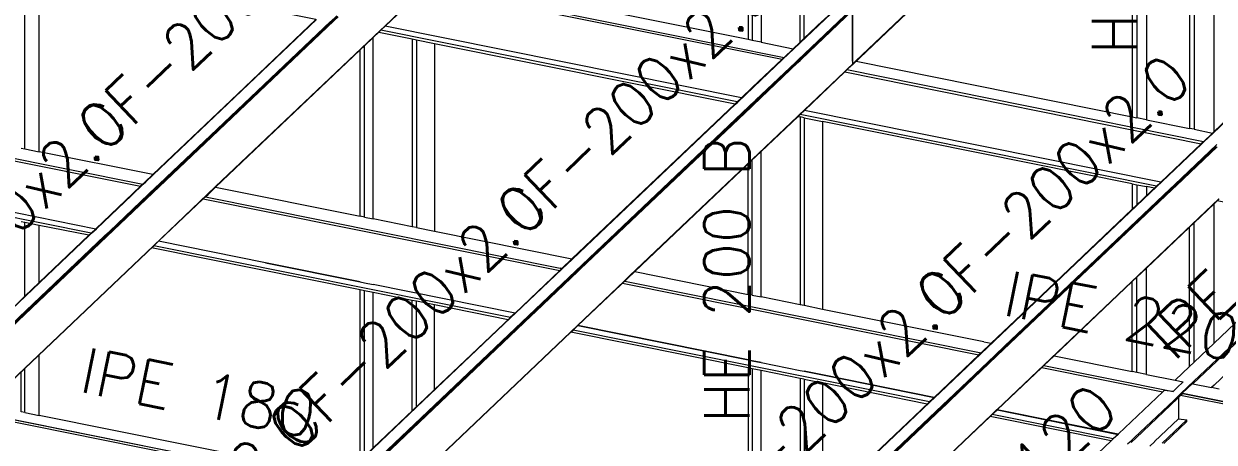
# Model space of a CAD drawing. Header units: millimetres. Extents: x 0 to 42, y 0 to 29.7.
# Drawn here: x 20.135 to 24.166, y 17.373 to 18.792 of the extents above; entities that cross this region are included whole.
import ezdxf
from ezdxf.enums import TextEntityAlignment as Align

# ---------------------------------------------------------------- set-up
doc = ezdxf.new("R2010")
doc.units = ezdxf.units.MM
doc.layers.add('BARRAS_DE_ACERO', color=7, linetype='Continuous', lineweight=9)
doc.layers.add('REFERENCIA_DE_LAS_BARRAS', color=2, linetype='Continuous', lineweight=9)
doc.styles.add('CYPETXT', font='romans__.ttf', dxfattribs={"height": 0.2})

msp = doc.modelspace()

# ---------------------------------------------------------------- linework, layer by layer
at = {"layer": 'BARRAS_DE_ACERO'}
for p, q in [((22.60171, 19.94885), (22.60171, 18.7352)), ((22.63123, 19.9429), (22.63123, 18.72925)), ((22.76339, 18.72903), (22.76339, 19.91628)), ((24.08219, 19.65065), (24.08219, 18.43701)), ((24.0974, 19.64759), (24.0974, 18.43395)), ((24.16539, 18.42664), (24.16539, 19.6339)), ((23.90339, 19.55826), (23.90339, 18.47302)), ((20.18762, 18.35783), (20.18762, 18.99466)), ((22.58745, 18.73807), (21.53355, 18.95035)), ((21.50401, 18.92371), (21.35715, 18.78404)), ((21.49585, 18.91424), (22.70256, 18.67118)), ((21.50288, 18.92093), (22.7096, 18.67787)), ((21.35862, 18.78374), (21.46434, 18.88427)), ((22.70303, 18.67109), (22.88689, 18.84595)), ((22.88852, 18.84611), (22.74217, 18.7069)), ((22.94131, 18.83653), (22.79405, 18.69646)), ((22.94131, 18.83616), (22.94131, 18.65526)), ((22.94133, 18.66533), (22.94133, 18.83606)), ((20.57222, 18.28037), (21.1248, 18.8059)), ((20.57344, 18.28012), (21.12602, 18.80565)), ((21.19543, 18.81862), (20.61948, 18.27085)), ((20.76675, 18.41297), (21.17313, 18.79946)), ((21.19779, 18.81612), (20.77096, 18.41017)), ((21.34256, 18.77016), (21.35715, 18.78404)), ((21.3437, 18.76994), (21.35827, 18.7838)), ((21.35861, 18.78373), (21.34404, 18.76987)), ((21.35828, 18.78381), (21.35827, 18.7838)), ((21.35861, 18.78373), (21.35862, 18.78374)), ((22.56535, 18.54069), (21.35862, 18.78374)), ((22.83946, 18.80137), (22.77766, 18.7426)), ((21.34256, 18.77016), (20.78357, 18.23852)), ((20.78422, 18.23784), (21.3179, 18.74541)), ((21.34369, 18.76993), (21.3179, 18.74541)), ((21.3179, 18.745), (21.33698, 18.76315)), ((21.34403, 18.76986), (21.33698, 18.76315)), ((21.33698, 18.76315), (21.45007, 18.74037)), ((21.34369, 18.76993), (21.3437, 18.76994)), ((21.34404, 18.76987), (21.34403, 18.76986)), ((22.55075, 18.52681), (21.34404, 18.76987)), ((22.77766, 18.7426), (22.76339, 18.72903)), ((21.27413, 18.70337), (21.28839, 18.71693)), ((21.28839, 18.13611), (21.28839, 18.71693)), ((21.45007, 18.74037), (21.46434, 18.7375)), ((21.46434, 18.7375), (21.52614, 18.72505)), ((21.46434, 18.7375), (21.46434, 18.10068)), ((21.52614, 18.72505), (22.54371, 18.5201)), ((22.60171, 18.7352), (22.58745, 18.73807)), ((22.63123, 18.72925), (22.60171, 18.7352)), ((22.63123, 18.72925), (22.74048, 18.70724)), ((22.70425, 18.67084), (22.74217, 18.7069)), ((22.74048, 18.70724), (22.7096, 18.67787)), ((22.74048, 18.70724), (22.76339, 18.72903)), ((22.56583, 18.54059), (22.70303, 18.67109)), ((22.61302, 18.53309), (22.74849, 18.66193)), ((22.75028, 18.66157), (22.61395, 18.53191)), ((22.75233, 18.66116), (22.61513, 18.53067)), ((22.61718, 18.53026), (22.75438, 18.66075)), ((22.63071, 18.6009), (22.70425, 18.67084)), ((22.74849, 18.66193), (22.75553, 18.66862)), ((22.75438, 18.66075), (22.7923, 18.69681)), ((22.79405, 18.69646), (22.76317, 18.66709)), ((22.95291, 18.66447), (22.94062, 18.65278)), ((22.94133, 18.66533), (22.94133, 18.65536)), ((22.95125, 18.6648), (22.94133, 18.65536)), ((22.91373, 18.62865), (22.777, 18.49862)), ((22.91485, 18.62842), (22.77764, 18.49793)), ((22.92189, 18.63512), (22.91485, 18.62842)), ((22.92225, 18.63505), (22.9152, 18.62835)), ((22.9152, 18.62835), (24.12191, 18.38529)), ((22.94098, 18.65328), (22.92189, 18.63512)), ((22.94005, 18.65198), (22.92225, 18.63505)), ((24.12897, 18.392), (22.92225, 18.63505)), ((22.94124, 18.65481), (22.93996, 18.65359)), ((22.94005, 18.65198), (22.94062, 18.65278)), ((22.94062, 18.65278), (22.94098, 18.65328)), ((22.94098, 18.65328), (22.94106, 18.65365)), ((22.94271, 18.65522), (22.94106, 18.65365)), ((22.94106, 18.65365), (22.9413, 18.65483)), ((22.94131, 18.65488), (22.94124, 18.65481)), ((22.94131, 18.65488), (22.9413, 18.65483)), ((22.94133, 18.65536), (22.94131, 18.65526)), ((22.94131, 18.65526), (22.94131, 18.65488)), ((22.63071, 18.6009), (22.55244, 18.52647)), ((22.56534, 18.54068), (22.55075, 18.52681)), ((22.56583, 18.54059), (22.55123, 18.52671)), ((22.56534, 18.54068), (22.56535, 18.54069)), ((22.60171, 18.57526), (22.56535, 18.54069)), ((24.30625, 18.56007), (24.16031, 18.42128)), ((24.16154, 18.42103), (24.30789, 18.56023)), ((24.30486, 18.55928), (24.16539, 18.42664)), ((22.54371, 18.5201), (21.99115, 17.99457)), ((22.54487, 18.51928), (21.99281, 17.99424)), ((22.02814, 17.97241), (22.59348, 18.51009)), ((22.59143, 18.5105), (22.03886, 17.98496)), ((22.58964, 18.51086), (22.18612, 18.12709)), ((22.18849, 18.12255), (22.59554, 18.50968)), ((22.55075, 18.52681), (22.54371, 18.5201)), ((22.54418, 18.52001), (22.544, 18.51984)), ((22.54418, 18.52001), (22.55123, 18.52671)), ((22.54487, 18.51928), (22.54992, 18.52408)), ((22.54992, 18.52408), (22.55244, 18.52647)), ((22.59669, 18.51756), (22.58964, 18.51086)), ((22.59143, 18.5105), (22.59848, 18.5172)), ((22.59348, 18.51009), (22.60053, 18.51679)), ((22.59554, 18.50968), (22.60258, 18.51638)), ((22.59669, 18.51756), (22.61205, 18.53217)), ((22.59728, 18.50933), (22.60432, 18.51603)), ((22.61395, 18.53191), (22.59848, 18.5172)), ((22.60053, 18.51679), (22.61513, 18.53067)), ((22.60258, 18.51638), (22.61718, 18.53026)), ((22.61205, 18.53217), (22.61302, 18.53309)), ((22.20343, 17.95182), (22.75601, 18.47737)), ((22.75637, 18.4773), (22.63123, 18.35828)), ((22.75488, 18.47759), (22.76193, 18.48429)), ((22.77764, 18.49793), (22.75601, 18.47737)), ((22.75637, 18.4773), (22.76341, 18.48399)), ((22.75637, 18.4773), (22.76339, 18.47589)), ((22.76193, 18.48429), (22.76241, 18.48474)), ((22.76241, 18.48474), (22.777, 18.49862)), ((22.76339, 18.47589), (22.76339, 17.83903)), ((22.77766, 18.47302), (22.76339, 18.47589)), ((22.76341, 18.48399), (22.77799, 18.49786)), ((23.97014, 18.24094), (22.76341, 18.48399)), ((22.77766, 18.47302), (22.77766, 17.83616)), ((22.77766, 18.47302), (22.83946, 18.46057)), ((22.83946, 18.46057), (22.83946, 17.82371)), ((23.88817, 18.24932), (22.83946, 18.46057)), ((23.93591, 18.46647), (23.90339, 18.47302)), ((19.51268, 18.44581), (20.53015, 18.24087)), ((24.0974, 18.43395), (24.08219, 18.43701)), ((24.0974, 18.43395), (24.15985, 18.42137)), ((24.12897, 18.392), (24.15985, 18.42137)), ((24.16154, 18.42103), (24.13065, 18.39165)), ((24.15985, 18.42137), (24.16539, 18.42664)), ((20.41643, 18.07101), (20.7717, 18.40889)), ((20.71522, 18.41689), (20.57177, 18.28046)), ((20.77096, 18.41017), (20.58873, 18.23686)), ((20.61769, 18.27121), (20.76675, 18.41297)), ((24.12191, 18.38529), (23.98472, 18.2548)), ((24.12922, 18.39171), (23.9857, 18.25522)), ((24.12379, 18.38513), (23.98813, 18.25611)), ((24.17488, 18.38274), (24.03141, 18.24629)), ((24.12897, 18.392), (24.12191, 18.38529)), ((24.13065, 18.39165), (24.12379, 18.38513)), ((20.13817, 18.36779), (20.18762, 18.35783)), ((24.17169, 18.37526), (24.01992, 18.23092)), ((24.16962, 18.37568), (24.03243, 18.24521)), ((24.17547, 18.3745), (24.03752, 18.24331)), ((22.60171, 17.8716), (22.60171, 18.32011)), ((24.11201, 18.31614), (24.03655, 18.24438)), ((19.39205, 18.29593), (20.37901, 18.09714)), ((20.54666, 18.25606), (20.55352, 18.26258)), ((20.57344, 18.28012), (20.54788, 18.25581)), ((20.55352, 18.26258), (20.57222, 18.28037)), ((20.60371, 18.25585), (20.61948, 18.27085)), ((19.99945, 17.67642), (20.58873, 18.23686)), ((20.53015, 18.24087), (20.37901, 18.09714)), ((20.40986, 18.07149), (20.58549, 18.23852)), ((20.58755, 18.23811), (20.42879, 18.08711)), ((20.53823, 18.24804), (20.50175, 18.21335)), ((20.54621, 18.25615), (20.53778, 18.24813)), ((20.53823, 18.24804), (20.54439, 18.2539)), ((20.53945, 18.24779), (20.54788, 18.25581)), ((20.54666, 18.25606), (20.54439, 18.2539)), ((20.5741, 18.0393), (20.78357, 18.23852)), ((20.59, 18.24281), (20.58549, 18.23852)), ((20.58755, 18.23811), (20.58756, 18.23811)), ((20.58756, 18.23811), (20.60448, 18.2542)), ((20.59, 18.24281), (20.59392, 18.24654)), ((20.59392, 18.24654), (20.60371, 18.25585)), ((20.75887, 18.21333), (20.78442, 18.23763)), ((20.78422, 18.23784), (20.766, 18.22051)), ((23.23733, 17.54207), (23.97182, 18.24061)), ((23.37695, 17.67627), (23.9706, 18.24086)), ((24.01992, 18.23092), (23.46029, 17.69867)), ((24.01785, 18.23134), (23.6056, 17.83926)), ((23.88817, 18.24932), (23.88817, 18.16298)), ((23.90339, 18.24625), (23.90339, 18.17746)), ((23.97014, 18.24094), (23.96308, 18.23423)), ((23.98472, 18.2548), (23.97014, 18.24094)), ((23.9706, 18.24086), (23.9857, 18.25522)), ((23.97182, 18.24061), (23.98813, 18.25611)), ((24.01785, 18.23134), (24.03243, 18.24521)), ((24.03752, 18.24331), (24.02369, 18.23016)), ((20.74278, 18.19803), (20.59167, 18.05431)), ((20.75042, 18.20529), (20.74278, 18.19803)), ((20.74278, 18.19803), (21.94952, 17.95498)), ((20.75042, 18.20529), (20.75887, 18.21333)), ((20.75042, 18.20529), (21.95163, 17.96335)), ((24.18131, 18.19841), (23.47547, 17.52712)), ((23.6228, 17.66593), (24.16539, 18.182)), ((23.90339, 18.17746), (23.93591, 18.20839)), ((24.18241, 18.19819), (24.16539, 18.182)), ((21.28839, 18.13611), (21.27413, 18.13898)), ((24.16539, 17.56706), (24.7812, 18.15272)), ((20.35529, 18.07458), (20.18762, 18.10835)), ((20.37901, 18.09714), (20.36346, 18.08235)), ((20.36461, 18.0815), (20.38069, 18.0968)), ((21.28839, 18.13611), (21.3179, 18.13017)), ((21.46434, 18.10068), (21.45007, 18.10355)), ((21.46434, 18.10068), (21.52614, 18.08823)), ((22.00307, 17.95299), (22.18612, 18.12709)), ((22.01743, 17.95986), (22.18849, 18.12255)), ((24.07642, 17.56077), (24.64803, 18.10439)), ((24.6678, 18.11721), (24.0936, 17.57111)), ((20.40883, 18.07258), (19.84231, 17.53378)), ((19.99827, 17.67766), (20.41105, 18.07024)), ((19.99837, 17.73459), (20.36338, 18.08174)), ((19.99837, 17.7332), (20.35696, 18.07424)), ((19.99837, 17.68014), (20.40986, 18.07149)), ((20.41643, 18.07101), (19.99916, 17.67417)), ((20.35529, 18.07458), (20.18762, 17.91511)), ((20.35529, 18.07458), (20.36292, 18.08184)), ((20.35696, 18.07424), (20.3646, 18.08149)), ((20.36346, 18.08235), (20.36292, 18.08184)), ((20.36389, 18.08223), (20.36338, 18.08174)), ((20.3751, 18.09289), (20.36389, 18.08223)), ((20.36461, 18.0815), (20.3646, 18.08149)), ((20.40883, 18.07258), (20.42494, 18.08789)), ((20.41105, 18.07024), (20.41269, 18.07181)), ((20.41269, 18.07181), (20.42879, 18.08711)), ((20.00857, 17.50017), (20.57522, 18.03907)), ((20.5741, 18.0393), (20.02185, 17.51409)), ((20.56794, 18.03174), (20.57558, 18.039)), ((20.57537, 18.0392), (20.57522, 18.03907)), ((20.57537, 18.0392), (20.5791, 18.04275)), ((20.95336, 17.98145), (20.59167, 18.05431)), ((21.26336, 17.24742), (22.03886, 17.98496)), ((21.9583, 17.96142), (21.99281, 17.99424)), ((21.26156, 17.24778), (22.00307, 17.95299)), ((21.94952, 17.95498), (21.79839, 17.81125)), ((21.95761, 17.96214), (21.79885, 17.81116)), ((21.80006, 17.81092), (21.9583, 17.96142)), ((22.02814, 17.97241), (21.84999, 17.80297)), ((22.00896, 17.95181), (21.85203, 17.80256)), ((21.95163, 17.96335), (21.95716, 17.96224)), ((22.01743, 17.95986), (22.00896, 17.95181)), ((22.20343, 17.95182), (22.17801, 17.92764)), ((22.20378, 17.95175), (22.1782, 17.92742)), ((20.18762, 17.91511), (20.13817, 17.86808)), ((21.27413, 17.91684), (21.28839, 17.91397)), ((21.28839, 17.91396), (21.28839, 17.91397)), ((21.28839, 17.91397), (21.3179, 17.90802)), ((21.79839, 17.81125), (21.3179, 17.90802)), ((22.00956, 17.76874), (22.16831, 17.91971)), ((22.01069, 17.76851), (22.17801, 17.92764)), ((22.16215, 17.91216), (22.01104, 17.76844)), ((22.16978, 17.91941), (22.16215, 17.91216)), ((22.16215, 17.91216), (23.36888, 17.66911)), ((22.16978, 17.91941), (22.1782, 17.92742)), ((23.90339, 17.93239), (23.88817, 17.91791)), ((23.90339, 17.60942), (23.90339, 17.93239)), ((20.13817, 17.86808), (20.12581, 17.85633)), ((21.27413, 17.31266), (21.27413, 17.8895)), ((22.60171, 17.8716), (22.58745, 17.87447)), ((22.60171, 17.8716), (22.63123, 17.86565)), ((21.86985, 17.8175), (21.85195, 17.80048)), ((23.60786, 17.83667), (23.26956, 17.51493)), ((23.55395, 17.84512), (23.41051, 17.7087)), ((23.60548, 17.8412), (23.45643, 17.69945)), ((23.45821, 17.69909), (23.6056, 17.83926)), ((21.26921, 17.24625), (21.82822, 17.77791)), ((21.36343, 17.39706), (21.78275, 17.79585)), ((21.46434, 17.49163), (21.78344, 17.79511)), ((21.52614, 17.49498), (21.84815, 17.80122)), ((21.82648, 17.77826), (21.52614, 17.49261)), ((21.78229, 17.79594), (21.77466, 17.78869)), ((21.79839, 17.81125), (21.7823, 17.79595)), ((21.79885, 17.81116), (21.78275, 17.79585)), ((21.80006, 17.81092), (21.78344, 17.79511)), ((21.82648, 17.77826), (21.84932, 17.79998)), ((21.82822, 17.77791), (21.83081, 17.78037)), ((21.85195, 17.80048), (21.83081, 17.78037)), ((21.84999, 17.80297), (21.84815, 17.80122)), ((21.85203, 17.80256), (21.84932, 17.79998)), ((21.42681, 17.21451), (22.00956, 17.76874)), ((22.01067, 17.76849), (21.42794, 17.21428)), ((21.98731, 17.74587), (21.52614, 17.30727)), ((21.98731, 17.74587), (21.99494, 17.75313)), ((22.58745, 17.62499), (21.98731, 17.74587)), ((21.99494, 17.75313), (22.01102, 17.76842)), ((23.20167, 17.51007), (21.99494, 17.75313)), ((22.01067, 17.76849), (22.01069, 17.76851)), ((22.01102, 17.76842), (22.01104, 17.76844)), ((22.01102, 17.76842), (22.58745, 17.65232)), ((23.41051, 17.7087), (23.3765, 17.67636)), ((23.38567, 17.71369), (23.41051, 17.7087)), ((23.42243, 17.66711), (23.45643, 17.69945)), ((23.45821, 17.69909), (23.43991, 17.68168)), ((24.0974, 17.64472), (24.16539, 17.70938)), ((20.18762, 17.67003), (20.13817, 17.623)), ((20.18762, 17.4641), (20.18762, 17.67003)), ((23.21776, 17.52538), (23.36888, 17.66911)), ((23.21819, 17.52528), (23.37695, 17.67627)), ((23.42243, 17.66711), (23.26367, 17.51612)), ((23.42421, 17.66675), (23.28337, 17.5328)), ((23.42421, 17.66675), (23.43991, 17.68168)), ((23.6228, 17.66593), (23.43004, 17.48261)), ((23.62314, 17.66586), (23.58914, 17.63353)), ((22.58745, 17.65234), (22.58745, 17.65232)), ((22.58745, 17.65232), (22.60171, 17.64945)), ((22.58745, 17.62499), (22.58745, 16.98074)), ((22.60171, 17.62212), (22.58745, 17.62499)), ((22.60171, 17.64947), (22.60171, 17.64945)), ((22.63123, 17.64352), (22.60171, 17.64947)), ((22.60171, 17.64945), (22.63123, 17.6435)), ((22.60171, 17.62212), (22.60171, 16.97787)), ((22.63123, 17.61617), (22.60171, 17.62212)), ((22.63123, 17.6435), (22.63123, 17.64352)), ((22.63123, 17.64352), (22.76339, 17.6169)), ((22.63123, 17.6435), (22.76339, 17.61688)), ((22.63123, 16.97192), (22.63123, 17.61617)), ((22.76339, 17.58955), (22.63123, 17.61617)), ((22.76339, 17.61688), (22.76339, 17.6169)), ((22.76339, 17.6169), (22.77766, 17.61403)), ((22.76339, 17.61688), (22.77766, 17.61401)), ((22.77766, 17.61403), (22.77766, 17.61401)), ((22.83946, 17.60158), (22.77766, 17.61403)), ((22.77766, 17.61401), (22.83946, 17.60156)), ((23.58151, 17.62627), (23.43039, 17.48254)), ((23.58914, 17.63353), (23.58151, 17.62627)), ((23.58151, 17.62627), (23.99124, 17.54374)), ((23.58914, 17.63353), (24.02657, 17.54542)), ((24.08219, 17.63025), (24.03287, 17.58334)), ((24.08219, 17.63025), (24.0974, 17.64472)), ((22.77766, 17.58668), (22.76339, 17.58955)), ((22.77766, 17.58668), (22.83946, 17.57423)), ((23.21776, 17.52538), (22.83946, 17.60158)), ((23.90339, 17.60942), (23.88817, 17.61249)), ((23.93591, 17.60287), (23.90339, 17.60942)), ((23.93591, 17.60287), (24.03287, 17.58334)), ((24.03287, 17.58334), (24.06063, 17.57775)), ((24.03928, 17.55744), (24.06063, 17.57775)), ((23.21943, 17.52504), (23.23733, 17.54207)), ((23.28337, 17.5328), (23.26528, 17.5156)), ((23.26937, 17.51709), (23.28545, 17.53238)), ((23.99124, 17.54374), (23.84195, 17.40176)), ((23.99621, 17.54847), (23.99124, 17.54374)), ((24.02657, 17.54542), (23.99621, 17.54847)), ((24.02663, 17.54541), (24.02657, 17.54542)), ((24.03928, 17.55744), (24.02663, 17.54541)), ((24.04573, 17.53157), (24.04677, 17.53256)), ((24.04677, 17.53256), (24.0519, 17.53744)), ((24.07642, 17.56077), (24.0519, 17.53744)), ((24.05707, 17.53637), (24.05196, 17.53151)), ((24.05707, 17.53928), (24.0596, 17.53877)), ((24.05707, 17.53928), (24.05707, 17.53637)), ((24.0936, 17.57111), (24.15636, 17.55847)), ((24.16539, 17.56706), (24.15636, 17.55847)), ((24.18222, 17.55326), (24.15636, 17.55847)), ((21.26542, 17.24701), (21.52614, 17.49498)), ((21.52614, 17.49261), (21.26747, 17.2466)), ((22.63547, 16.97107), (23.20211, 17.50998)), ((23.20333, 17.50973), (22.63669, 16.97082)), ((23.24527, 17.49861), (22.68093, 16.96191)), ((23.26528, 17.5156), (22.68271, 16.96155)), ((22.68479, 16.96113), (23.24467, 17.4936)), ((22.77766, 17.0471), (23.24584, 17.49238)), ((23.19403, 17.50281), (23.20167, 17.51007)), ((23.20188, 17.51027), (23.20167, 17.51007)), ((23.21775, 17.52537), (23.20188, 17.51027)), ((23.20213, 17.51), (23.20211, 17.50998)), ((23.21819, 17.52528), (23.20213, 17.51)), ((23.20334, 17.50974), (23.20333, 17.50973)), ((23.20334, 17.50974), (23.21942, 17.52503)), ((23.21776, 17.52538), (23.21775, 17.52537)), ((23.21943, 17.52504), (23.21942, 17.52503)), ((23.24467, 17.4936), (23.26937, 17.51709)), ((23.24527, 17.49861), (23.24758, 17.50082)), ((23.25347, 17.49964), (23.24584, 17.49238)), ((23.25521, 17.49929), (23.24685, 17.49134)), ((23.24758, 17.50082), (23.26367, 17.51612)), ((23.26956, 17.51493), (23.25347, 17.49964)), ((23.27129, 17.51458), (23.25521, 17.49929)), ((23.47341, 17.52516), (23.42937, 17.48327)), ((23.47341, 17.52516), (23.47547, 17.52712)), ((24.02973, 17.51635), (23.89564, 17.38881)), ((23.90082, 17.38777), (24.04154, 17.5216)), ((24.04573, 17.53157), (24.02973, 17.51635)), ((24.04481, 17.52471), (24.05196, 17.53151)), ((24.78823, 17.38322), (24.05196, 17.53151)), ((21.18089, 17.22399), (19.97419, 17.46705)), ((21.18754, 17.23031), (19.98083, 17.47336)), ((20.13817, 17.47406), (20.18762, 17.4641)), ((21.18923, 17.22997), (21.46434, 17.49163)), ((23.41283, 17.46754), (22.84617, 16.92863)), ((23.41394, 17.46731), (22.84729, 16.9284)), ((23.41431, 17.46724), (23.40668, 17.45998)), ((23.41329, 17.46798), (23.41283, 17.46754)), ((23.41329, 17.46798), (23.4289, 17.48283)), ((23.41394, 17.46731), (23.43002, 17.4826)), ((23.82401, 17.38471), (23.41431, 17.46724)), ((23.42891, 17.48284), (23.4289, 17.48283)), ((23.42937, 17.48327), (23.42891, 17.48284)), ((23.43002, 17.4826), (23.43003, 17.4826)), ((23.43003, 17.4826), (23.43004, 17.48261)), ((23.43038, 17.48253), (23.43039, 17.48254)), ((23.43038, 17.48253), (23.84009, 17.4)), ((24.0448, 17.45237), (24.04481, 17.45238)), ((24.0448, 17.45237), (24.07315, 17.44952)), ((23.98944, 17.36992), (24.07315, 17.44952)), ((21.07345, 17.12128), (21.36343, 17.39706)), ((23.82401, 17.38471), (23.81639, 17.37746)), ((23.84009, 17.4), (23.82401, 17.38471)), ((23.84011, 17.40002), (23.84009, 17.4)), ((23.87956, 17.37352), (23.87193, 17.36627)), ((23.89564, 17.38881), (23.87956, 17.37352)), ((23.90082, 17.38777), (23.88474, 17.37248))]:
    msp.add_line(p, q, dxfattribs=at)
for points in [[(22.59509, 19.95994), (22.58663, 19.95189), (22.58745, 19.95172), (22.58745, 18.73807)], [(22.77766, 18.7426), (22.77766, 19.91341), (22.76339, 19.91628)], [(24.22107, 19.87102), (24.03389, 19.69301), (22.94271, 18.65522)], [(22.95125, 18.6648), (22.95126, 18.6648), (24.01279, 19.67438)], [(23.93591, 19.59937), (23.93591, 18.46647), (24.08219, 18.43701)], [(23.88817, 19.55396), (22.95291, 18.66447), (23.88817, 18.47609)], [(23.88817, 19.55396), (23.88817, 18.47609), (23.90339, 18.47302)], [(20.12581, 18.37028), (20.13817, 18.36779), (20.13817, 19.01275)], [(20.71522, 18.41689), (21.12435, 18.80599), (20.18762, 18.99466)], [(21.35828, 18.78381), (21.3746, 18.79933), (21.45007, 18.87111)], [(22.75028, 18.66157), (22.93867, 18.84075), (22.93846, 18.84081)], [(22.94098, 18.83821), (22.94006, 18.83967), (22.94005, 18.83969), (22.75233, 18.66116)], [(22.75553, 18.66862), (22.93703, 18.84124), (22.93657, 18.84129)], [(22.94131, 18.83653), (22.94103, 18.83797), (22.94098, 18.83821), (22.7923, 18.69681)], [(21.19576, 18.81654), (21.19575, 18.81653), (21.18111, 18.80261), (20.76958, 18.41122)], [(21.19954, 18.81577), (21.18495, 18.80191), (20.7717, 18.40889)], [(21.3179, 18.13017), (21.3179, 18.745), (21.28839, 18.71693)], [(21.45007, 18.74037), (21.45007, 18.10355), (21.3179, 18.13017)], [(21.52614, 18.72505), (21.52614, 18.08823), (21.99115, 17.99457)], [(22.60171, 18.57526), (22.70256, 18.67118), (22.7096, 18.67787)], [(22.60432, 18.51603), (22.75612, 18.6604), (22.76317, 18.66709)], [(23.98472, 18.2548), (22.77799, 18.49786), (22.9152, 18.62835)], [(22.91373, 18.62865), (22.92762, 18.64186), (22.93996, 18.65359)], [(21.86985, 17.8175), (22.0107, 17.95146), (22.01916, 17.95951), (22.59728, 18.50933)], [(21.95761, 17.96214), (21.99161, 17.99448), (22.544, 18.51984)], [(22.75488, 18.47759), (22.18638, 17.9369), (22.17677, 17.92776), (22.16831, 17.91971)], [(19.52031, 18.45306), (20.53778, 18.24813), (20.53015, 18.24087)], [(24.12922, 18.39171), (24.12941, 18.3919), (24.16031, 18.42128)], [(20.60448, 18.2542), (20.62155, 18.27043), (20.76958, 18.41122)], [(20.54621, 18.25615), (20.57177, 18.28046), (20.18762, 18.35783)], [(22.76339, 17.83903), (22.63123, 17.86565), (22.63123, 18.35828), (22.60171, 18.3302)], [(24.11201, 18.31614), (24.14974, 18.35202), (24.16861, 18.36996), (24.17375, 18.37485)], [(22.60171, 18.32011), (22.60171, 18.3302), (22.58745, 18.31664)], [(20.36292, 18.08184), (19.37597, 18.28063), (19.37597, 18.27184)], [(20.42494, 18.08789), (20.5837, 18.23888), (20.59213, 18.2469), (20.61769, 18.27121)], [(20.38069, 18.0968), (20.49968, 18.20997), (20.53945, 18.24779)], [(20.5791, 18.04275), (20.59131, 18.05437), (20.766, 18.22051)], [(23.27129, 17.51458), (23.43005, 17.66557), (24.02369, 18.23016)], [(24.03141, 18.24629), (24.01607, 18.2317), (23.60548, 17.8412)], [(23.60786, 17.83667), (24.02196, 18.23051), (24.03655, 18.24438)], [(23.88817, 18.24932), (23.90339, 18.24625), (23.93591, 18.2397)], [(20.3751, 18.09289), (20.37947, 18.09705), (20.50175, 18.21335)], [(23.90339, 18.17746), (23.88817, 18.16298), (23.55395, 17.84512)], [(24.16539, 17.70938), (24.16539, 18.18157), (24.0974, 18.11691)], [(24.16539, 17.70938), (24.58544, 18.10887), (24.17573, 18.1914), (24.16539, 18.18157)], [(20.13817, 17.86808), (20.13817, 18.11831), (20.12581, 18.1208)], [(20.18762, 17.91511), (20.18762, 18.10835), (20.13817, 18.11831)], [(24.08219, 17.63025), (24.08219, 18.10244), (23.93591, 17.96332)], [(24.0974, 17.64472), (24.0974, 18.11691), (24.08219, 18.10244)], [(21.27413, 17.8895), (20.56794, 18.03174), (20.18762, 17.67003)], [(20.57558, 18.039), (20.59166, 18.0543), (20.59167, 18.05431)], [(21.78229, 17.79594), (21.77676, 17.79707), (20.57558, 18.039)], [(21.99115, 17.99457), (21.95716, 17.96224), (21.95715, 17.96223)], [(21.94952, 17.95498), (21.95715, 17.96223), (21.95163, 17.96335)], [(23.93591, 17.60287), (23.93591, 17.96332), (23.90339, 17.93239)], [(21.27413, 17.91683), (21.28839, 17.91396), (21.3179, 17.90802)], [(22.16978, 17.91941), (23.3765, 17.67636), (23.36888, 17.66911)], [(21.28839, 17.32622), (21.28839, 17.88663), (21.27413, 17.8895)], [(21.52614, 17.55234), (21.46434, 17.49356), (21.45007, 17.47999), (21.3179, 17.35429), (21.3179, 17.88069), (21.28839, 17.88663)], [(21.45007, 17.47999), (21.45007, 17.85407), (21.3179, 17.88069)], [(21.46434, 17.49356), (21.46434, 17.8512), (21.45007, 17.85407)], [(21.52614, 17.55234), (21.52614, 17.83875), (21.46434, 17.8512)], [(21.52614, 17.55234), (21.77466, 17.78869), (21.52614, 17.83875)], [(23.38567, 17.71369), (22.83946, 17.82371), (22.77766, 17.83616), (22.76339, 17.83903)], [(21.78229, 17.79594), (21.7823, 17.79595), (21.77676, 17.79707)], [(22.60171, 17.64947), (22.58745, 17.65234), (22.01104, 17.76844)], [(23.28545, 17.53238), (23.42629, 17.66633), (23.46029, 17.69867)], [(20.13817, 17.47406), (20.13817, 17.623), (20.12581, 17.61124)], [(20.13817, 17.47406), (20.12581, 17.47655), (20.12581, 17.61124)], [(22.76339, 17.58955), (22.76339, 17.09326), (22.77766, 17.10683)], [(22.77766, 17.58668), (22.77766, 17.10683), (22.83946, 17.1656)], [(22.83946, 17.60158), (22.83946, 17.60156), (23.21775, 17.52537)], [(24.0936, 17.57111), (24.09107, 17.57162), (24.05707, 17.53928)], [(24.04154, 17.5216), (24.04481, 17.52471), (24.04481, 17.45238)], [(21.18089, 17.22399), (21.18754, 17.23031), (19.98085, 17.47338), (19.98083, 17.47336)], [(21.18754, 17.23031), (21.21564, 17.25703), (20.18762, 17.4641)], [(22.66045, 16.93364), (22.68856, 16.96037), (22.77766, 17.04511), (23.24685, 17.49134)], [(23.25738, 16.84581), (23.81639, 17.37746), (23.40668, 17.45998), (22.84766, 16.92833)], [(23.43038, 17.48253), (23.43023, 17.48239), (23.41431, 17.46724)], [(23.84195, 17.40176), (23.84011, 17.40002), (23.43039, 17.48254)], [(24.0448, 17.45237), (23.9636, 17.37515), (23.96358, 17.37513), (23.9475, 17.35984)], [(23.99466, 17.36889), (24.07315, 17.44353), (24.07315, 17.44952)]]:
    msp.add_lwpolyline(points, dxfattribs=at)
for points in [[(20.78442, 18.23763), (21.27413, 18.13898), (21.27413, 18.70337), (20.78442, 18.23763)], [(22.58745, 18.31664), (22.20378, 17.95175), (22.58745, 17.87447), (22.58745, 18.31664)], [(23.93591, 18.20839), (23.96308, 18.23423), (23.93591, 18.2397), (23.93591, 18.20839)], [(21.27413, 17.91683), (21.27413, 17.91684), (20.95336, 17.98145), (21.27413, 17.91683)], [(23.88817, 17.91791), (23.62314, 17.66586), (23.88817, 17.61249), (23.88817, 17.91791)], [(22.83946, 17.1656), (23.19403, 17.50281), (22.83946, 17.57423), (22.83946, 17.1656)], [(24.79586, 17.39047), (24.79587, 17.39048), (24.0596, 17.53877), (24.79586, 17.39047)]]:
    msp.add_lwpolyline(points, close=True, dxfattribs=at)

# ---------------------------------------------------------------- texts
at = {"layer": 'REFERENCIA_DE_LAS_BARRAS', "style": 'CYPETXT'}
for s, rotation, width, p, p2 in [('HE 220 B', 90, 0.776302, (23.90506, 18.68788), (23.90506, 19.65538)), ('CF-200x2.0', 43.60023, 0.812714, (20.40714, 18.34909), (21.2593, 19.1606)), ('CF-200x2.0', 43.60023, 0.812714, (21.8265, 18.06321), (22.67867, 18.87472)), ('CF-200x2.0', 43.60023, 0.812714, (23.24586, 17.77732), (24.09803, 18.58884)), ('CF-200x2.0', 43.60023, 0.812714, (19.64541, 17.62464), (20.49758, 18.43616)), ('HE 200 B', 90, 0.776302, (22.59174, 17.43884), (22.59174, 18.40634)), ('IPE 120', 43.60023, 0.844169, (24.0286, 17.64258), (24.61192, 18.19807)), ('CF-200x2.0', 43.60023, 0.812714, (21.06477, 17.33876), (21.91694, 18.15027)), ('CF-200x2.0', 43.60023, 0.812714, (22.48414, 17.05288), (23.3363, 17.86439)), ('IPE 220', 348.59954, 0.844169, (23.4434, 17.80593), (24.23301, 17.64671)), ('IPE 180', 348.59954, 0.844169, (20.317, 17.5453), (21.1066, 17.38608)), ('CF-200x2.0', 43.60023, 0.812714, (23.9035, 16.767), (24.75566, 17.57851)), ('IPE 120', 43.60023, 0.844169, (23.26687, 16.91813), (23.85019, 17.47362)), ('CF-200x2.0', 43.60023, 0.812714, (20.29223, 16.60403), (21.1444, 17.41554))]:
    msp.add_text(s, height=0.153333, rotation=rotation, dxfattribs=dict(at, width=width)).set_placement(p, p2, align=Align.FIT)

doc.saveas('drawing.dxf')
